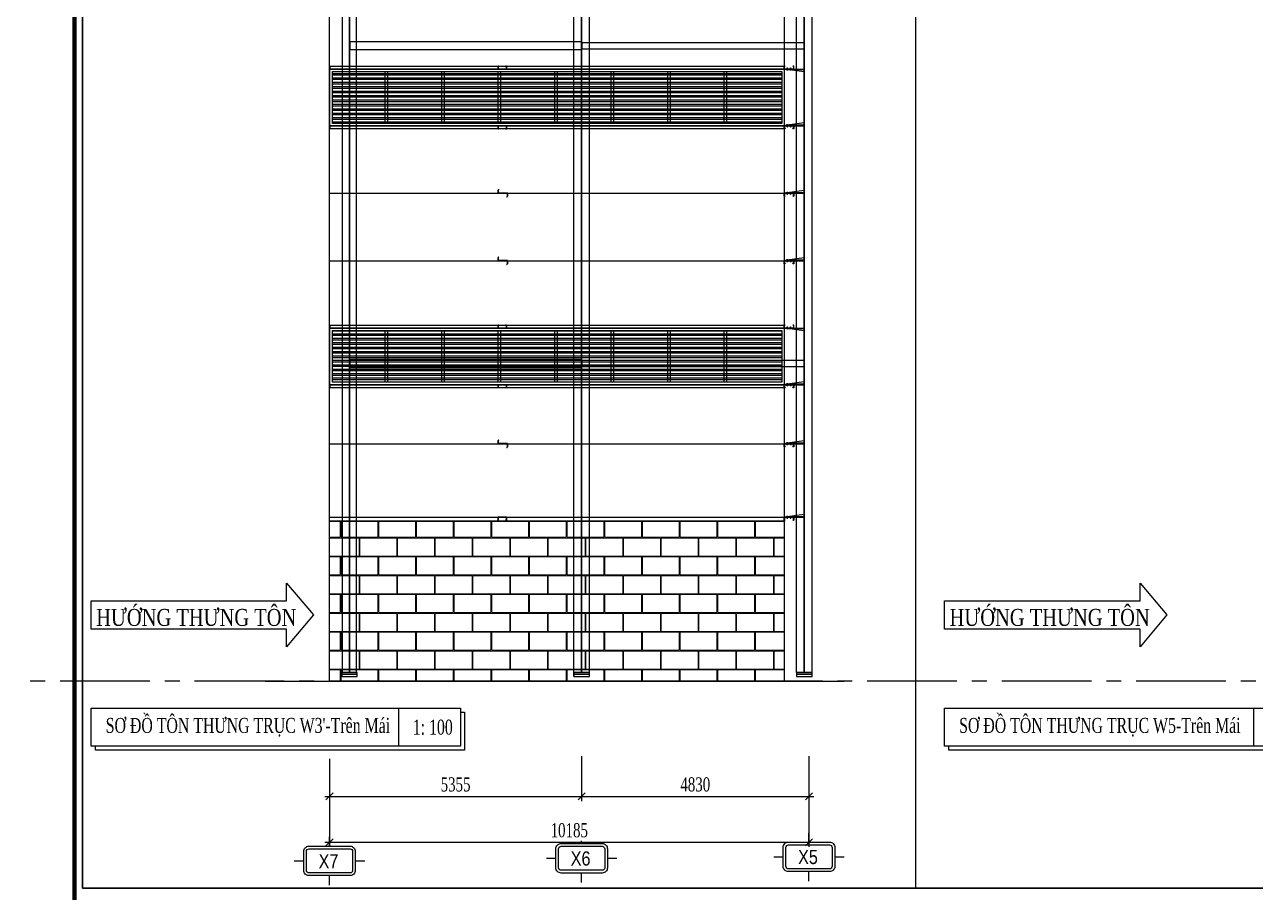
# Model space of a CAD drawing. Header units: inches. Extents: x 315041 to 662841, y -45540 to -35018.
# Drawn here: x 333767.4 to 334028.9, y -38640 to -38455.7 of the extents above; entities that cross this region are included whole.
import ezdxf
from ezdxf.enums import TextEntityAlignment as Align

# ---------------------------------------------------------------- set-up
doc = ezdxf.new("R2010")
doc.units = ezdxf.units.IN
doc.header["$MEASUREMENT"] = 0
doc.linetypes.add('CENTER2', pattern=[28.575, 19.05, -3.175, 3.175, -3.175])
doc.layers.add('0_HATCH', color=252, linetype='Continuous', lineweight=9)
for name, color, linetype in [('2', 2, 'Continuous'), ('251', 251, 'Continuous'), ('3', 3, 'Continuous'), ('4', 4, 'Continuous'), ('5', 5, 'Continuous'), ('7', 7, 'Continuous'), ('8', 8, 'Continuous'), ('BAO KHUNG', 31, 'Continuous'), ('CAUTAO', 7, 'Continuous')]:
    doc.layers.add(name, color=color, linetype=linetype)
doc.styles.add('hx2', font='VHARIALN.TTF')
doc.styles.add('ST1', font='times.ttf', dxfattribs={"width": 0.7})
doc.styles.add('vntimeh.shx', font='vntimeh.shx', dxfattribs={"width": 0.8, "bigfont": 'bigfont.shx'})
doc.dimstyles.new('100', dxfattribs={"dimtxt": 3, "dimasz": 1.5, "dimexe": 1, "dimexo": 0, "dimgap": 1, "dimtad": 1, "dimdec": 0, "dimlfac": 100, "dimzin": 0, "dimdsep": 46, "dimtxsty": 'ST1', "dimblk": 'OBLIQUE', "dimcen": 1, "dimdle": 1, "dimclrd": 8, "dimclre": 8, "dimclrt": 3, "dimadec": 0, "dimazin": 0, "dimtfac": 1, "dimtdec": 0, "dimtix": 1, "dimtmove": 1, "dimatfit": 3, "dimfxl": 0, "dimtfill": 1, "dimtolj": 1, "dimtzin": 0, "dimlwd": -1, "dimlwe": -1, "dimarcsym": 1})

# ---------------------------------------------------------------- blocks, each defined once
blk = doc.blocks.new('A$C75D82031')
at = {"layer": '7', "color": 147, "linetype": 'Continuous'}
blk.add_lwpolyline([(12.33, 57.61), (581.67, 57.61), (581.67, 409.19), (12.33, 409.19)], close=True, dxfattribs=at)
at = {"layer": 'BAO KHUNG', "color": 167, "linetype": 'Continuous', "const_width": 0.871}
blk.add_lwpolyline([(10.59, 9.07), (583.41, 9.07), (583.41, 410.93), (10.59, 410.93)], close=True, dxfattribs=at)
blk = doc.blocks.new('*U162')
at = {"layer": '251'}
h = blk.add_hatch(color=256, dxfattribs=at)
h.paths.add_polyline_path([(-0.05, -0.04), (-0.05, -0.04, -0.192582), (-0.05, -0.03, -0.192582), (-0.05, -0.01)])
h.paths.add_polyline_path([(-0.05, 0.01, -0.192582), (-0.05, 0.03, -0.192582), (-0.05, 0.04)])
h = blk.add_hatch(color=256, dxfattribs=at)
h.paths.add_polyline_path([(0.07, -0.04), (0.07, -0.04, -0.192582), (0.07, -0.03, -0.192582), (0.07, -0.01)])
h.paths.add_polyline_path([(0.07, 0.01, -0.192582), (0.07, 0.03, -0.192582), (0.07, 0.04)])
at = {"layer": '5', "linetype": 'CENTER2', "ltscale": 0.2}
blk.add_line((-0.08, 0), (0.21, 0), dxfattribs=at)
at = {"layer": '8'}
for p, q in [((-0.05, 0.06), (-0.01, 0.06)), ((-0.05, 0.04), (-0.05, -0.04)), ((-0.05, 0.03), (-0.01, 0.03)), ((0, 0.04), (0, -0.04)), ((0.06, 0.03), (0, 0.03)), ((0.06, -0.07), (0.06, 0.07)), ((0.06, 0.07), (0.07, 0.07)), ((0.07, -0.07), (0.07, 0.07)), ((0.07, 0.06), (0.11, 0.06)), ((0.07, 0.04), (0.07, -0.04)), ((0.07, 0.03), (0.11, 0.03)), ((0.12, 0.04), (0.12, -0.04)), ((0.13, 0.03), (0.12, 0.03)), ((0.13, 0.03), (0.13, 0.03)), ((0.14, 0.03), (0.13, 0.03)), ((0.13, 0.03), (0.13, -0.02)), ((0.13, -0.02), (0.13, 0.03)), ((0.14, 0.03), (0.14, 0.03)), ((0.18, 0.03), (0.17, 0.03)), ((0.18, 0.03), (0.18, -0.03)), ((0.18, 0.03), (0.18, 0.03)), ((0.18, -0.03), (0.18, 0)), ((0.18, 0), (0.18, 0)), ((0.18, 0), (0.18, 0)), ((-0.05, -0.03), (-0.01, -0.03)), ((-0.05, -0.03), (-0.01, -0.03)), ((-0.05, -0.06), (-0.01, -0.06)), ((0.06, -0.03), (0, -0.03)), ((0.06, -0.07), (0.07, -0.07)), ((0.07, -0.03), (0.11, -0.03)), ((0.07, -0.03), (0.11, -0.03)), ((0.07, -0.06), (0.11, -0.06)), ((0.13, -0.03), (0.12, -0.03)), ((0.14, -0.03), (0.13, -0.03)), ((0.17, -0.03), (0.17, -0.03)), ((0.18, -0.03), (0.17, -0.03)), ((0.18, -0.03), (0.18, -0.03))]:
    blk.add_line(p, q, dxfattribs=at)
for points in [[(0.15, -0.03), (0.14, -0.03), (0.14, -0.03), (0.14, 0.03), (0.15, 0.03), (0.15, 0.03)], [(0.16, -0.03), (0.15, -0.03), (0.15, -0.03), (0.15, 0.03), (0.16, 0.03), (0.16, 0.03)], [(0.17, -0.03), (0.16, -0.03), (0.16, -0.03), (0.16, 0.03), (0.17, 0.03), (0.17, 0.03)]]:
    blk.add_lwpolyline(points, close=True, dxfattribs=at)
for centre, start, end in [((-0.03, 0.04), 136.3972, 223.6028), ((-0.03, 0.01), 136.3972, 180), ((-0.02, 0.04), 316.3972, 43.6028), ((-0.02, 0.01), 0, 43.6028), ((0.09, 0.04), 136.3972, 223.6028), ((0.09, 0.01), 136.3972, 180), ((0.1, 0.04), 316.3972, 43.6028), ((0.1, 0.01), 0, 43.6028), ((-0.03, -0.01), 180, 223.6028), ((-0.03, -0.04), 136.3972, 223.6028), ((-0.02, -0.01), 316.3972, 0), ((-0.02, -0.04), 316.3972, 43.6028), ((0.09, -0.01), 180, 223.6028), ((0.09, -0.04), 136.3972, 223.6028), ((0.1, -0.01), 316.3972, 0), ((0.1, -0.04), 316.3972, 43.6028)]:
    blk.add_arc(centre, 0.0209, start, end, dxfattribs=at)
blk = doc.blocks.new('*U163')
at = {"layer": '251'}
h = blk.add_hatch(color=256, dxfattribs=at)
h.paths.add_polyline_path([(-0.05, -0.04), (-0.05, -0.04, -0.192582), (-0.05, -0.03, -0.192582), (-0.05, -0.01)])
h.paths.add_polyline_path([(-0.05, 0.01, -0.192582), (-0.05, 0.03, -0.192582), (-0.05, 0.04)])
h = blk.add_hatch(color=256, dxfattribs=at)
h.paths.add_polyline_path([(0.07, -0.04), (0.07, -0.04, -0.192582), (0.07, -0.03, -0.192582), (0.07, -0.01)])
h.paths.add_polyline_path([(0.07, 0.01, -0.192582), (0.07, 0.03, -0.192582), (0.07, 0.04)])
at = {"layer": '5', "linetype": 'CENTER2', "ltscale": 0.2}
blk.add_line((-0.08, 0), (0.21, 0), dxfattribs=at)
at = {"layer": '8'}
for p, q in [((-0.05, 0.06), (-0.01, 0.06)), ((-0.05, 0.04), (-0.05, -0.04)), ((-0.05, 0.03), (-0.01, 0.03)), ((0, 0.04), (0, -0.04)), ((0.06, 0.03), (0, 0.03)), ((0.06, -0.07), (0.06, 0.07)), ((0.06, 0.07), (0.07, 0.07)), ((0.07, -0.07), (0.07, 0.07)), ((0.07, 0.06), (0.11, 0.06)), ((0.07, 0.04), (0.07, -0.04)), ((0.07, 0.03), (0.11, 0.03)), ((0.12, 0.04), (0.12, -0.04)), ((0.13, 0.03), (0.12, 0.03)), ((0.13, 0.03), (0.13, 0.03)), ((0.14, 0.03), (0.13, 0.03)), ((0.13, 0.03), (0.13, -0.02)), ((0.13, -0.02), (0.13, 0.03)), ((0.14, 0.03), (0.14, 0.03)), ((0.18, 0.03), (0.17, 0.03)), ((0.18, 0.03), (0.18, -0.03)), ((0.18, 0.03), (0.18, 0.03)), ((0.18, -0.03), (0.18, 0)), ((0.18, 0), (0.18, 0)), ((0.18, 0), (0.18, 0)), ((-0.05, -0.03), (-0.01, -0.03)), ((-0.05, -0.03), (-0.01, -0.03)), ((-0.05, -0.06), (-0.01, -0.06)), ((0.06, -0.03), (0, -0.03)), ((0.06, -0.07), (0.07, -0.07)), ((0.07, -0.03), (0.11, -0.03)), ((0.07, -0.03), (0.11, -0.03)), ((0.07, -0.06), (0.11, -0.06)), ((0.13, -0.03), (0.12, -0.03)), ((0.14, -0.03), (0.13, -0.03)), ((0.17, -0.03), (0.17, -0.03)), ((0.18, -0.03), (0.17, -0.03)), ((0.18, -0.03), (0.18, -0.03))]:
    blk.add_line(p, q, dxfattribs=at)
for points in [[(0.15, -0.03), (0.14, -0.03), (0.14, -0.03), (0.14, 0.03), (0.15, 0.03), (0.15, 0.03)], [(0.16, -0.03), (0.15, -0.03), (0.15, -0.03), (0.15, 0.03), (0.16, 0.03), (0.16, 0.03)], [(0.17, -0.03), (0.16, -0.03), (0.16, -0.03), (0.16, 0.03), (0.17, 0.03), (0.17, 0.03)]]:
    blk.add_lwpolyline(points, close=True, dxfattribs=at)
for centre, start, end in [((-0.03, 0.04), 136.3972, 223.6028), ((-0.03, 0.01), 136.3972, 180), ((-0.02, 0.04), 316.3972, 43.6028), ((-0.02, 0.01), 0, 43.6028), ((0.09, 0.04), 136.3972, 223.6028), ((0.09, 0.01), 136.3972, 180), ((0.1, 0.04), 316.3972, 43.6028), ((0.1, 0.01), 0, 43.6028), ((-0.03, -0.01), 180, 223.6028), ((-0.03, -0.04), 136.3972, 223.6028), ((-0.02, -0.01), 316.3972, 0), ((-0.02, -0.04), 316.3972, 43.6028), ((0.09, -0.01), 180, 223.6028), ((0.09, -0.04), 136.3972, 223.6028), ((0.1, -0.01), 316.3972, 0), ((0.1, -0.04), 316.3972, 43.6028)]:
    blk.add_arc(centre, 0.0209, start, end, dxfattribs=at)
blk = doc.blocks.new('A$C32655FBC')
at = {"layer": '2'}
blk.add_lwpolyline([(1.5, 0.02), (1.65, 0.02), (1.65, 0.53), (0.02, 0.53), (0.02, 0.02), (0.17, 0.02), (0.17, 0), (0, 0), (0, 0.54), (1.67, 0.54), (1.67, 0), (1.5, 0), (1.5, 0.02)], dxfattribs=at)
at = {"layer": '5'}
blk.add_lwpolyline([(3.52, 0.54), (3.52, 0.61), (0.29, 0.61), (0.29, 0.54), (3.52, 0.54)], dxfattribs=at)
blk.add_lwpolyline([(3.52, 1.03), (0.54, 0.61), (3.52, 0.61)], close=True, dxfattribs=at)
at = {"layer": '251', "color": 147, "xscale": 1.5, "yscale": 1.5, "zscale": 1.5, "rotation": 270}
for name, p in [('*U163', (0.54, 0.61)), ('*U162', (1.13, 0.61))]:
    blk.add_blockref(name, p, dxfattribs=at)
blk = doc.blocks.new('TENTRUC')
at = {"layer": '7'}
for p, q in [((0, 8.27), (0, 10.26)), ((-7.48, 5.13), (-5.48, 5.13)), ((5.48, 5.13), (7.48, 5.13)), ((0, 0), (0, 2))]:
    blk.add_line(p, q, dxfattribs=at)
blk.add_lwpolyline([(-4.36, 8.27), (4.36, 8.27, -0.414214), (5.48, 7.14), (5.48, 3.12, -0.414214), (4.36, 2), (-4.36, 2, -0.414214), (-5.48, 3.12), (-5.48, 7.14, -0.414214)], format="xyb", close=True, dxfattribs=at)
at = {"layer": '8', "ltscale": 15}
blk.add_lwpolyline([(-4.36, 7.68), (4.36, 7.68, -0.414214), (4.9, 7.14), (4.9, 3.12, -0.414214), (4.36, 2.58), (-4.36, 2.58, -0.414214), (-4.9, 3.12), (-4.9, 7.14, -0.414214)], format="xyb", close=True, dxfattribs=at)
at = {"layer": '3', "style": 'hx2'}
blk.add_attdef('TR', text='', height=2.9, dxfattribs=at).set_placement((-0.16, 3.83), align=Align.CENTER)
blk = doc.blocks.new('_Oblique')
at = {"color": 0, "linetype": 'ByBlock', "lineweight": -2}
blk.add_line((-0.5, -0.5), (0.5, 0.5), dxfattribs=at)
blk = doc.blocks.new('*D1138')
at = {"color": 8, "linetype": 'Continuous', "transparency": 16777216}
for p, q in [((333832.21, -38611.65), (333832.21, -38620.61)), ((333885.76, -38611.09), (333885.76, -38620.61)), ((333831.21, -38619.61), (333886.76, -38619.61))]:
    blk.add_line(p, q, dxfattribs=at)
at = {"layer": 'Defpoints', "color": 0, "transparency": 16777216}
for p in [(333832.21, -38611.65), (333885.76, -38611.09), (333885.76, -38619.61)]:
    blk.add_point(p, dxfattribs=at)
at = {"color": 8, "transparency": 16777216, "xscale": 1.5, "yscale": 1.5, "zscale": 1.5, "rotation": 180}
blk.add_blockref('_Oblique', (333832.21, -38619.61), dxfattribs=at)
at = {"color": 8, "transparency": 16777216, "xscale": 1.5, "yscale": 1.5, "zscale": 1.5}
blk.add_blockref('_Oblique', (333885.76, -38619.61), dxfattribs=at)
at = {"color": 3, "transparency": 16777216, "insert": (333858.99, -38617.09), "char_height": 3, "attachment_point": 5, "style": 'ST1', "bg_fill": 3, "box_fill_scale": 1.25, "bg_fill_color": 256, "bg_fill_true_color": 13158600, "bg_fill_transparency": 5111840}
blk.add_mtext('\\A1;5355', dxfattribs=at)
blk = doc.blocks.new('*D1139')
at = {"color": 8, "linetype": 'Continuous', "transparency": 16777216}
for p, q in [((333885.76, -38611.09), (333885.76, -38620.61)), ((333934.06, -38611.09), (333934.06, -38620.61)), ((333884.76, -38619.61), (333935.06, -38619.61))]:
    blk.add_line(p, q, dxfattribs=at)
at = {"layer": 'Defpoints', "color": 0, "transparency": 16777216}
for p in [(333885.76, -38611.09), (333934.06, -38611.09), (333934.06, -38619.61)]:
    blk.add_point(p, dxfattribs=at)
at = {"color": 8, "transparency": 16777216, "xscale": 1.5, "yscale": 1.5, "zscale": 1.5, "rotation": 180}
blk.add_blockref('_Oblique', (333885.76, -38619.61), dxfattribs=at)
at = {"color": 8, "transparency": 16777216, "xscale": 1.5, "yscale": 1.5, "zscale": 1.5}
blk.add_blockref('_Oblique', (333934.06, -38619.61), dxfattribs=at)
at = {"color": 3, "transparency": 16777216, "insert": (333909.91, -38617.09), "char_height": 3, "attachment_point": 5, "style": 'ST1', "bg_fill": 3, "box_fill_scale": 1.25, "bg_fill_color": 256, "bg_fill_true_color": 13158600, "bg_fill_transparency": 11623108}
blk.add_mtext('\\A1;4830', dxfattribs=at)
blk = doc.blocks.new('*D1140')
at = {"color": 8, "linetype": 'Continuous', "transparency": 16777216}
for p, q in [((333832.21, -38611.65), (333832.21, -38630.36)), ((333934.06, -38611.65), (333934.06, -38630.36)), ((333831.21, -38629.36), (333935.06, -38629.36))]:
    blk.add_line(p, q, dxfattribs=at)
at = {"layer": 'Defpoints', "color": 0, "transparency": 16777216}
for p in [(333832.21, -38611.65), (333934.06, -38611.65), (333934.06, -38629.36)]:
    blk.add_point(p, dxfattribs=at)
at = {"color": 8, "transparency": 16777216, "xscale": 1.5, "yscale": 1.5, "zscale": 1.5, "rotation": 180}
blk.add_blockref('_Oblique', (333832.21, -38629.36), dxfattribs=at)
at = {"color": 8, "transparency": 16777216, "xscale": 1.5, "yscale": 1.5, "zscale": 1.5}
blk.add_blockref('_Oblique', (333934.06, -38629.36), dxfattribs=at)
at = {"color": 3, "transparency": 16777216, "insert": (333883.14, -38626.83), "char_height": 3, "attachment_point": 5, "style": 'ST1', "bg_fill": 3, "box_fill_scale": 1.25, "bg_fill_color": 256, "bg_fill_true_color": 13158600, "bg_fill_transparency": 11623108}
blk.add_mtext('\\A1;10185', dxfattribs=at)
blk = doc.blocks.new('230')
at = {"true_color": 0xc0a22a}
h = blk.add_hatch(dxfattribs=at)
h.set_pattern_fill('ANSI32', color=42, scale=2.5, angle=135, style=0)
h.set_pattern_definition([(180, (6405.2956, -1854.1898), (-2e-16, -0.9375), []), (180, (6404.9831, -1853.8773), (-2e-16, -0.9375), [])])
h.paths.add_polyline_path([(330990.4, -39196.03), (331085.9, -39196.03), (331085.9, -39207.03), (330990.4, -39207.03)])
at = {"color": 42, "true_color": 0xc0a22a}
for points in [[(330989.9, -39195.53), (331086.4, -39195.53), (331086.4, -39207.53), (330989.9, -39207.53)], [(330990.4, -39196.03), (331085.9, -39196.03), (331085.9, -39207.03), (330990.4, -39207.03)], [(331002.15, -39196.03), (331002.15, -39207.03), (331001.65, -39207.03), (331001.65, -39196.03)], [(331014.15, -39196.03), (331014.15, -39207.03), (331013.65, -39207.03), (331013.65, -39196.03)], [(331026.15, -39196.03), (331026.15, -39207.03), (331025.65, -39207.03), (331025.65, -39196.03)], [(331038.15, -39196.03), (331038.15, -39207.03), (331037.65, -39207.03), (331037.65, -39196.03)], [(331050.15, -39196.03), (331050.15, -39207.03), (331049.65, -39207.03), (331049.65, -39196.03)], [(331062.15, -39196.03), (331062.15, -39207.03), (331061.65, -39207.03), (331061.65, -39196.03)], [(331074.15, -39196.03), (331074.15, -39207.03), (331073.65, -39207.03), (331073.65, -39196.03)]]:
    blk.add_lwpolyline(points, close=True, dxfattribs=at)

msp = doc.modelspace()

# ---------------------------------------------------------------- hatches: boundary and pattern name
at = {"layer": '0_HATCH'}
h = msp.add_hatch(dxfattribs=at)
h.set_pattern_fill('AR-B816C,_O', color=8, scale=0.5)
h.set_pattern_definition([(0, (2334.675, 2107.2364), (4, 4), [7.8125, -0.1875]), (0, (2330.675, 2107.424), (4, 4), [7.8125, -0.1875]), (90, (2334.675, 2107.2364), (-4, 4), [-4.1875, 3.8125]), (90, (2334.4876, 2107.2364), (-4, 4), [-4.1875, 3.8125])])
h.paths.add_polyline_path([(333832.2132, -38561.1758), (333928.8132, -38561.1758), (333928.8132, -38595.1758), (333832.2132, -38595.1758)])
at = {"layer": '2'}
h = msp.add_hatch(dxfattribs=at)
h.set_pattern_fill('ANSI31', color=8, scale=0.15, angle=90, style=0)
h.set_pattern_definition([(135, (329901.378142, -52320.896993), (-0.013258252147, -0.013258252147), [])])
h.paths.add_polyline_path([(333868.0088, -38490.8283), (333868.0088, -38491.5083), (333869.9898, -38491.5083), (333869.9898, -38492.1614), (333869.8539, -38492.2972), (333869.8674, -38492.3107), (333870.0088, -38492.1693), (333870.0088, -38491.4893), (333868.0278, -38491.4893), (333868.0278, -38490.8361), (333868.1636, -38490.7003), (333868.1502, -38490.6868)])
h = msp.add_hatch(dxfattribs=at)
h.set_pattern_fill('ANSI31', color=8, scale=0.15, angle=90, style=0)
h.set_pattern_definition([(135, (329901.378142, -52335.230327), (-0.013258252147, -0.013258252147), [])])
h.paths.add_polyline_path([(333868.0088, -38505.1616), (333868.0088, -38505.8416), (333869.9898, -38505.8416), (333869.9898, -38506.4947), (333869.8539, -38506.6306), (333869.8674, -38506.644), (333870.0088, -38506.5026), (333870.0088, -38505.8226), (333868.0278, -38505.8226), (333868.0278, -38505.1695), (333868.1636, -38505.0336), (333868.1502, -38505.0202)])
h = msp.add_hatch(dxfattribs=at)
h.set_pattern_fill('ANSI31', color=8, scale=0.15, angle=90, style=0)
h.set_pattern_definition([(135, (329901.378142, -52374.09452), (-0.013258252147, -0.013258252147), [])])
h.paths.add_polyline_path([(333868.0088, -38544.0258), (333868.0088, -38544.7058), (333869.9898, -38544.7058), (333869.9898, -38545.3589), (333869.8539, -38545.4948), (333869.8674, -38545.5082), (333870.0088, -38545.3668), (333870.0088, -38544.6868), (333868.0278, -38544.6868), (333868.0278, -38544.0337), (333868.1636, -38543.8978), (333868.1502, -38543.8844)])

# ---------------------------------------------------------------- linework, layer by layer
at = {"color": 8, "linetype": 'CENTER2'}
msp.add_line((335537.1113, -38595.1758), (330315.4765, -38595.1758), dxfattribs=at)
at = {"color": 8}
msp.add_line((333818.5571, -38595.1758), (333941.5212, -38595.1758), dxfattribs=at)
for p, q in [((333846.8461, -38600.9086), (333846.8461, -38608.9275)), ((334028.5089, -38600.9086), (334028.5089, -38608.9275))]:
    msp.add_line(p, q)
msp.add_lwpolyline([(333928.8132, -38561.1758), (333832.2132, -38561.1758), (333832.2132, -38300.1758), (333928.8132, -38300.1758)], close=True, dxfattribs=at)
for points in [[(333781.5854, -38600.9086), (333860.0151, -38600.9086), (333860.0151, -38608.9275), (333781.5854, -38608.9275)], [(333962.8662, -38600.9086), (334041.6779, -38600.9086), (334041.6779, -38608.9275), (333962.8662, -38608.9275)]]:
    msp.add_lwpolyline(points, close=True)
msp.add_lwpolyline([(334041.6779, -38601.7542), (334042.576, -38601.7542), (334042.576, -38609.7731), (333963.7643, -38609.7731), (333963.7643, -38608.9275)])
at = {"layer": '2', "color": 8}
for p, q in [((333832.3132, -38491.5083), (333928.7132, -38491.5083)), ((333832.3132, -38505.8416), (333928.7132, -38505.8416)), ((333832.3132, -38544.7058), (333928.7132, -38544.7058)), ((333832.3132, -38560.3234), (333928.7132, -38560.3234))]:
    msp.add_line(p, q, dxfattribs=at)
at = {"layer": '2', "color": 8, "ltscale": 50}
for points in [[(333869.6088, -38464.5449), (333869.7888, -38464.5449), (333869.7888, -38465.1549), (333868.0288, -38465.1549), (333868.0288, -38464.5449), (333868.2088, -38464.5449), (333868.2088, -38464.5249), (333868.0288, -38464.5249, 0.41421356), (333868.0088, -38464.5449), (333868.0088, -38465.1549, 0.41421356), (333868.0288, -38465.1749), (333869.7888, -38465.1749, 0.41421356), (333869.8088, -38465.1549), (333869.8088, -38464.5449, 0.41421356), (333869.7888, -38464.5249), (333869.6088, -38464.5249), (333869.6088, -38464.5449)], [(333869.6088, -38477.8049), (333869.7888, -38477.8049), (333869.7888, -38477.1949), (333868.0288, -38477.1949), (333868.0288, -38477.8049), (333868.2088, -38477.8049), (333868.2088, -38477.8249), (333868.0288, -38477.8249, -0.41421356), (333868.0088, -38477.8049), (333868.0088, -38477.1949, -0.41421356), (333868.0288, -38477.1749), (333869.7888, -38477.1749, -0.41421356), (333869.8088, -38477.1949), (333869.8088, -38477.8049, -0.41421356), (333869.7888, -38477.8249), (333869.6088, -38477.8249), (333869.6088, -38477.8049)], [(333869.6088, -38519.5449), (333869.7888, -38519.5449), (333869.7888, -38520.1549), (333868.0288, -38520.1549), (333868.0288, -38519.5449), (333868.2088, -38519.5449), (333868.2088, -38519.5249), (333868.0288, -38519.5249, 0.41421356), (333868.0088, -38519.5449), (333868.0088, -38520.1549, 0.41421356), (333868.0288, -38520.1749), (333869.7888, -38520.1749, 0.41421356), (333869.8088, -38520.1549), (333869.8088, -38519.5449, 0.41421356), (333869.7888, -38519.5249), (333869.6088, -38519.5249), (333869.6088, -38519.5449)], [(333869.6088, -38532.8049), (333869.7888, -38532.8049), (333869.7888, -38532.1949), (333868.0288, -38532.1949), (333868.0288, -38532.8049), (333868.2088, -38532.8049), (333868.2088, -38532.8249), (333868.0288, -38532.8249, -0.41421356), (333868.0088, -38532.8049), (333868.0088, -38532.1949, -0.41421356), (333868.0288, -38532.1749), (333869.7888, -38532.1749, -0.41421356), (333869.8088, -38532.1949), (333869.8088, -38532.8049, -0.41421356), (333869.7888, -38532.8249), (333869.6088, -38532.8249), (333869.6088, -38532.8049)], [(333869.6088, -38560.9534), (333869.7888, -38560.9534), (333869.7888, -38560.3434), (333868.0288, -38560.3434), (333868.0288, -38560.9534), (333868.2088, -38560.9534), (333868.2088, -38560.9734), (333868.0288, -38560.9734, -0.41421356), (333868.0088, -38560.9534), (333868.0088, -38560.3434, -0.41421356), (333868.0288, -38560.3234), (333869.7888, -38560.3234, -0.41421356), (333869.8088, -38560.3434), (333869.8088, -38560.9534, -0.41421356), (333869.7888, -38560.9734), (333869.6088, -38560.9734), (333869.6088, -38560.9534)]]:
    msp.add_lwpolyline(points, format="xyb", dxfattribs=at)
at = {"layer": '2', "color": 8}
for points in [[(333868.0088, -38490.8283), (333868.0088, -38491.5083), (333869.9898, -38491.5083), (333869.9898, -38492.1614), (333869.8539, -38492.2972), (333869.8674, -38492.3107), (333870.0088, -38492.1693), (333870.0088, -38491.4893), (333868.0278, -38491.4893), (333868.0278, -38490.8361), (333868.1636, -38490.7003), (333868.1502, -38490.6868)], [(333868.0088, -38505.1616), (333868.0088, -38505.8416), (333869.9898, -38505.8416), (333869.9898, -38506.4947), (333869.8539, -38506.6306), (333869.8674, -38506.644), (333870.0088, -38506.5026), (333870.0088, -38505.8226), (333868.0278, -38505.8226), (333868.0278, -38505.1695), (333868.1636, -38505.0336), (333868.1502, -38505.0202)], [(333868.0088, -38544.0258), (333868.0088, -38544.7058), (333869.9898, -38544.7058), (333869.9898, -38545.3589), (333869.8539, -38545.4948), (333869.8674, -38545.5082), (333870.0088, -38545.3668), (333870.0088, -38544.6868), (333868.0278, -38544.6868), (333868.0278, -38544.0337), (333868.1636, -38543.8978), (333868.1502, -38543.8844)]]:
    msp.add_lwpolyline(points, close=True, dxfattribs=at)
at = {"layer": '4', "color": 8}
for p, q in [((333832.3132, -38464.5249), (333832.3132, -38465.1749)), ((333832.3132, -38477.1749), (333832.3132, -38477.8249)), ((333832.3132, -38519.5249), (333832.3132, -38520.1749)), ((333832.3132, -38532.1749), (333832.3132, -38532.8249))]:
    msp.add_line(p, q, dxfattribs=at)
for points in [[(333832.3132, -38464.5249), (333928.7132, -38464.5249), (333928.7132, -38465.1749), (333832.3132, -38465.1749)], [(333832.3132, -38477.1749), (333928.7132, -38477.1749), (333928.7132, -38477.8249), (333832.3132, -38477.8249)], [(333832.3132, -38519.5249), (333928.7132, -38519.5249), (333928.7132, -38520.1749), (333832.3132, -38520.1749)], [(333832.3132, -38532.1749), (333928.7132, -38532.1749), (333928.7132, -38532.8249), (333832.3132, -38532.8249)]]:
    msp.add_lwpolyline(points, dxfattribs=at)
at = {"layer": '8', "color": 8}
for p, q in [((333834.9635, -38593.2861), (333834.9635, -38320.9024)), ((333836.4335, -38593.2861), (333836.4335, -38320.9024)), ((333836.4935, -38593.2861), (333836.4935, -38320.9024)), ((333837.9635, -38593.2861), (333837.9635, -38320.9024)), ((333884.1133, -38594.1783), (333884.1133, -38320.9024)), ((333887.4133, -38594.1783), (333887.4133, -38320.9024)), ((333931.4134, -38593.2861), (333931.4134, -38320.654)), ((333933.0334, -38593.2861), (333933.0334, -38320.654)), ((333933.0934, -38593.2861), (333933.0934, -38320.654)), ((333934.7134, -38593.2861), (333934.7134, -38320.654)), ((333885.7333, -38593.2861), (333885.7333, -38328.2934)), ((333885.7933, -38593.2861), (333885.7933, -38328.2934))]:
    msp.add_line(p, q, dxfattribs=at)
for points in [[(333836.4935, -38461.0158), (333885.7633, -38461.02), (333885.7633, -38459.34), (333836.4935, -38459.3358)], [(333885.7933, -38460.8108), (333933.0334, -38460.8108), (333933.0334, -38459.5408), (333885.7933, -38459.5408)], [(333836.4935, -38528.5158), (333885.7633, -38528.52), (333885.7633, -38526.84), (333836.4935, -38526.8358)], [(333885.7933, -38528.3108), (333933.0334, -38528.3108), (333933.0334, -38527.0408), (333885.7933, -38527.0408)], [(333832.2132, -38561.1758), (333928.8132, -38561.1758), (333928.8132, -38595.1758), (333832.2132, -38595.1758)], [(333834.8135, -38593.6822), (333838.1135, -38593.6822), (333838.1135, -38593.2861), (333834.8135, -38593.2861)], [(333834.8135, -38594.1783), (333838.1135, -38594.1783), (333838.1135, -38593.6822), (333834.8135, -38593.6822)], [(333884.1133, -38593.6822), (333887.4133, -38593.6822), (333887.4133, -38593.2861), (333884.1133, -38593.2861)], [(333884.1133, -38594.1783), (333887.4133, -38594.1783), (333887.4133, -38593.6822), (333884.1133, -38593.6822)], [(333931.4134, -38593.6822), (333934.7134, -38593.6822), (333934.7134, -38593.2861), (333931.4134, -38593.2861)], [(333931.4134, -38594.1783), (333934.7134, -38594.1783), (333934.7134, -38593.6822), (333931.4134, -38593.6822)]]:
    msp.add_lwpolyline(points, close=True, dxfattribs=at)
at = {"layer": 'CAUTAO', "color": 3}
for points in [[(333828.8167, -38581.0913), (333823.104, -38587.8413), (333823.104, -38584.0913), (333781.5854, -38584.0913), (333781.5854, -38578.0913), (333823.104, -38578.0913), (333823.104, -38574.3603), (333828.8167, -38581.0913)], [(334010.0975, -38581.0913), (334004.3848, -38587.8413), (334004.3848, -38584.0913), (333962.8662, -38584.0913), (333962.8662, -38578.0913), (334004.3848, -38578.0913), (334004.3848, -38574.3603), (334010.0975, -38581.0913)]]:
    msp.add_lwpolyline(points, dxfattribs=at)

# ---------------------------------------------------------------- block references
at = {"color": 1}
msp.add_blockref('A$C75D82031', (333767.4423, -38696.7186), dxfattribs=at)
at = {"color": 8}
for p in [(2842.4111, 730.3521), (2842.4111, 675.3521)]:
    msp.add_blockref('230', p, dxfattribs=at)
at = {"layer": '2', "color": 8, "xscale": -1.19999999999709, "yscale": 1.199999999999818, "zscale": 1.2, "rotation": 180}
for p in [(333928.8132, -38464.5249), (333928.8132, -38519.5249)]:
    msp.add_blockref('A$C32655FBC', p, dxfattribs=at)
at = {"layer": '2', "color": 8, "xscale": 1.19999999999709, "yscale": 1.199999999999818, "zscale": 1.2}
for p in [(333928.8132, -38477.8249), (333928.8132, -38492.1583), (333928.8132, -38506.4916), (333928.8132, -38532.8249), (333928.8132, -38532.8249), (333928.8132, -38545.3558), (333928.8132, -38560.9734)]:
    msp.add_blockref('A$C32655FBC', p, dxfattribs=at)
at = {"layer": '3', "color": 8}
ref = msp.add_blockref('TENTRUC', (333832.2132, -38638.4531), dxfattribs=at)
ref.add_attrib('TR', 'x7', dxfattribs={"layer": '0', "height": 3, "style": 'hx2'}).set_placement((333831.9969, -38634.8999), align=Align.CENTER)
ref = msp.add_blockref('TENTRUC', (333885.7632, -38637.8989), dxfattribs=at)
ref.add_attrib('TR', 'x6', dxfattribs={"layer": '0', "height": 3, "style": 'hx2'}).set_placement((333885.5469, -38634.3067), align=Align.CENTER)
ref = msp.add_blockref('TENTRUC', (333934.0632, -38637.596), dxfattribs=at)
ref.add_attrib('TR', 'x5', dxfattribs={"layer": '0', "height": 3, "style": 'hx2'}).set_placement((333933.8469, -38633.9916), align=Align.CENTER)

# ---------------------------------------------------------------- texts
at = {"layer": 'CAUTAO', "color": 3, "char_height": 3.6, "attachment_point": 5, "style": 'vntimeh.shx'}
for insert in [(333803.9032, -38581.6337), (333985.1839, -38581.6337)]:
    msp.add_mtext('\\A1;H¦íNG TH¦NG T¤N', dxfattribs=dict(at, insert=insert))

# ---------------------------------------------------------------- next in the draw order: dimensions: what is measured, and where the dimension line sits
at = {"color": 8}
dim = msp.add_linear_dim(base=(333885.7632, -38619.6139), p1=(333832.2132, -38611.6473), p2=(333885.7632, -38611.093), dimstyle='100', dxfattribs=at)
dim.commit()
dim.dimension.update_dxf_attribs({"geometry": '*D1138', "text_midpoint": (333858.9882, -38617.088)})

# ---------------------------------------------------------------- next in the draw order: dimensions: what is measured, and where the dimension line sits
dim = msp.add_linear_dim(base=(333934.0632, -38619.6139), p1=(333885.7632, -38611.093), p2=(333934.0632, -38611.093), dimstyle='100', dxfattribs=at)
dim.commit()
dim.dimension.update_dxf_attribs({"geometry": '*D1139', "text_midpoint": (333909.9132, -38617.088)})

# ---------------------------------------------------------------- next in the draw order: dimensions: what is measured, and where the dimension line sits
dim = msp.add_linear_dim(base=(333934.0632, -38629.3592), p1=(333832.2132, -38611.6473), p2=(333934.0632, -38611.6473), dimstyle='100', dxfattribs=at)
dim.commit()
dim.dimension.update_dxf_attribs({"geometry": '*D1140', "text_midpoint": (333883.1382, -38626.8332)})

# ---------------------------------------------------------------- next in the draw order: linework, layer by layer
msp.add_lwpolyline([(333779.7733, -38287.5287), (334349.1113, -38287.5287), (334349.1113, -38639.1085), (333779.7733, -38639.1085)], close=True, dxfattribs=at)

# ---------------------------------------------------------------- next in the draw order: texts
at = {"color": 3, "linetype": 'Continuous', "attachment_point": 4, "style": 'ST1', "bg_fill": 3, "box_fill_scale": 1.25, "bg_fill_color": 256, "bg_fill_true_color": 13158600}
for s, insert, char_height, bg_fill_transparency in [('\\A1;SƠ ĐỒ TÔN THƯNG TRỤC W5-Trên Mái', (333965.9551, -38604.9458), 3.181818, 3139304), ('\\A1;1: 100', (333849.891, -38604.9458), 3.18182, 3139400)]:
    msp.add_mtext(s, dxfattribs=dict(at, insert=insert, char_height=char_height, bg_fill_transparency=bg_fill_transparency))

# ---------------------------------------------------------------- next in the draw order: linework, layer by layer
msp.add_lwpolyline([(333860.0151, -38601.7542), (333860.9132, -38601.7542), (333860.9132, -38609.7731), (333782.4835, -38609.7731), (333782.4835, -38608.9275)])

# ---------------------------------------------------------------- next in the draw order: texts
at = {"color": 3, "linetype": 'Continuous', "insert": (333784.6743, -38604.9458), "char_height": 3.181818, "attachment_point": 4, "style": 'ST1', "bg_fill": 3, "box_fill_scale": 1.25, "bg_fill_color": 256, "bg_fill_true_color": 13158600, "bg_fill_transparency": 3139304}
msp.add_mtext("\\A1;SƠ ĐỒ TÔN THƯNG TRỤC W3'-Trên Mái", dxfattribs=at)

# ---------------------------------------------------------------- next in the draw order: linework, layer by layer
at = {"color": 8}
msp.add_lwpolyline([(333779.7733, -38287.5287), (333956.7145, -38287.5287), (333956.7145, -38639.1085), (333779.7733, -38639.1085)], close=True, dxfattribs=at)

doc.saveas('drawing.dxf')
